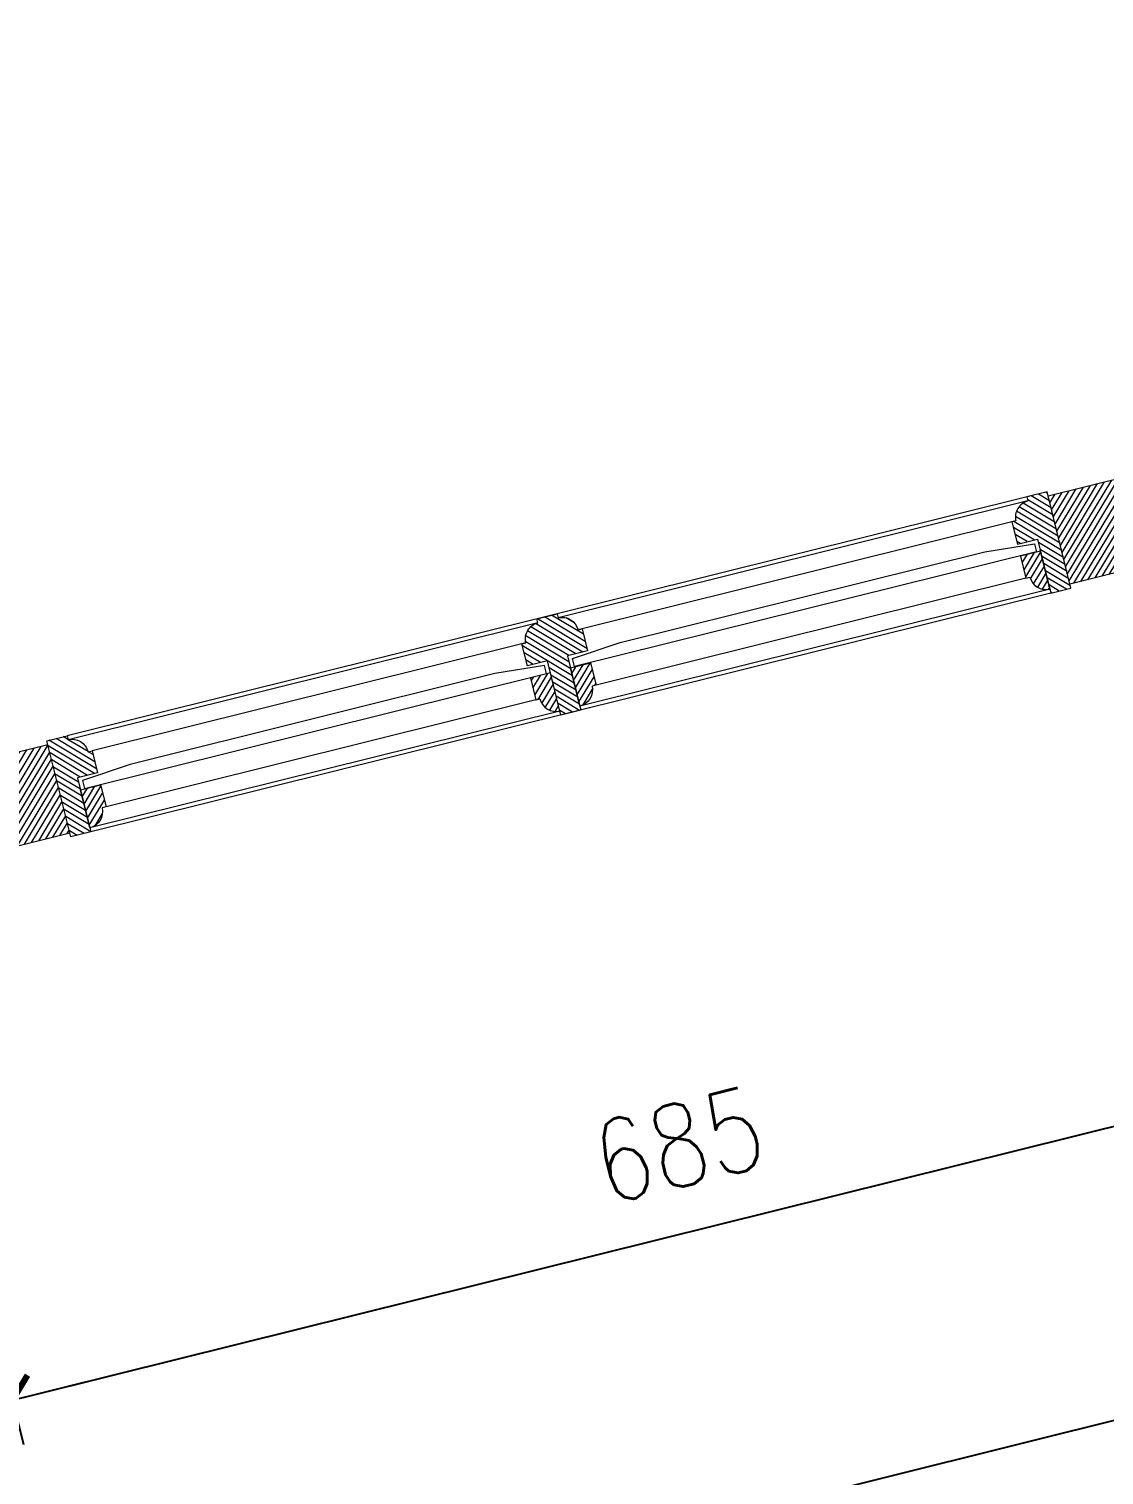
# Model space of a CAD drawing. Header units: inches. Extents: x 122939 to 389145, y 29603 to 574065.
# Drawn here: x 340508 to 341028, y 497039 to 497739 of the extents above; entities that cross this region are included whole.
import ezdxf

# ---------------------------------------------------------------- set-up
doc = ezdxf.new("R2010")
doc.units = ezdxf.units.IN
doc.header["$MEASUREMENT"] = 0
doc.layers.add('A-Dim-ID', color=9, linetype='Continuous', lineweight=20)
doc.layers.add('GRC', color=41, linetype='Continuous', lineweight=0)
doc.styles.add('ST9', font='romans.shx', dxfattribs={"width": 0.8})
doc.dimstyles.new('DIM-20', dxfattribs={"dimscale": 1000, "dimtxt": 0.044, "dimasz": 0.035, "dimexe": 0.022, "dimexo": 0.022, "dimgap": 0.022, "dimtad": 1, "dimdec": 0, "dimzin": 0, "dimdsep": 46, "dimtxsty": 'ST9', "dimblk1": 'ARCHTICK', "dimblk2": 'ARCHTICK', "dimsah": 1, "dimcen": 0.08800000000000001, "dimdle": 0.04, "dimclrd": 256, "dimclre": 256, "dimclrt": 3, "dimadec": 0, "dimazin": 0, "dimtfac": 1, "dimtdec": 0, "dimtix": 1, "dimtofl": 0, "dimtmove": 1, "dimatfit": 3, "dimldrblk": 'CLOSED', "dimfxl": 1, "dimtolj": 1, "dimtzin": 0, "dimarcsym": 0})
pattern_1 = [(135, (-4101.499379711924, -5827.56803000893), (-1.76776695296637, -1.767766952966368), [])]
pattern_2 = [(135, (-3108.866747512482, -5827.56803000893), (-1.76776695296637, -1.767766952966368), [])]

# ---------------------------------------------------------------- blocks, each defined once
blk = doc.blocks.new('_ARCHTICK')
at = {"color": 0, "linetype": 'ByBlock', "const_width": 0.15}
blk.add_lwpolyline([(-0.5, -0.5), (0.5, 0.5)], dxfattribs=at)
blk = doc.blocks.new('*D53')
at = {"layer": 'A-Dim-ID', "lineweight": -2, "transparency": 16777216}
for p, q in [((340440.5146116735, 497313.4809206061), (340505.1478335354, 497053.6993210574)), ((338579.3785970865, 496597.2418810164), (340538.6528498709, 497084.7059958285)), ((338637.1709431615, 496530.6300062745), (338612.8836134219, 496628.2485557875))]:
    blk.add_line(p, q, dxfattribs=at)
at = {"layer": 'Defpoints', "color": 0, "transparency": 16777216}
for p in [(340435.2029773683, 497334.8300784585), (340499.8361992302, 497075.0484789098), (338642.4825774668, 496509.2808484221, -2.933114763932611e-07)]:
    blk.add_point(p, dxfattribs=at)
at = {"layer": 'A-Dim-ID', "lineweight": -2, "transparency": 16777216, "xscale": 20, "yscale": 20, "zscale": 20}
for p, rotation in [((340499.8361992302, 497075.0484789098), 13.9714232829857), ((338618.1952477272, 496606.8993979351), 193.9714232829857)]:
    blk.add_blockref('_ARCHTICK', p, dxfattribs=dict(at, rotation=rotation))
at = {"layer": 'A-Dim-ID', "color": 3, "transparency": 16777216, "insert": (339548.8753307141, 496881.7314215953), "char_height": 40, "attachment_point": 5, "rotation": 13.97142328298572, "style": 'ST9'}
blk.add_mtext('\\A1;1939', dxfattribs=at)
blk = doc.blocks.new('_CLOSED')
at = {"color": 0, "linetype": 'ByBlock'}
for p, q in [((-1, 0.1666666666666666), (0, 0)), ((-1, 0.1666666666666666), (-1, -0.1666666666666666)), ((0, 0), (-1, -0.1666666666666666)), ((0, 0), (-1, 0))]:
    blk.add_line(p, q, dxfattribs=at)
blk = doc.blocks.new('*D71')
at = {"layer": 'A-Dim-ID', "lineweight": -2, "transparency": 16777216}
for p, q in [((345689.9064303503, 498250.2310166885), (345701.3672314854, 498204.1663897792)), ((338612.7290117367, 496463.195893305), (345734.872247821, 498235.1730645503)), ((338651.1505645329, 496474.4414348815), (338646.2340280722, 496494.2025680761))]:
    blk.add_line(p, q, dxfattribs=at)
at = {"layer": 'Defpoints', "color": 0, "transparency": 16777216}
for p in [(345684.594796045, 498271.5801745409, -2.933114763932611e-07), (345696.0555971802, 498225.5155476316), (338656.4621988381, 496453.0922770291, -2.933114763932611e-07)]:
    blk.add_point(p, dxfattribs=at)
at = {"layer": 'A-Dim-ID', "lineweight": -2, "transparency": 16777216, "xscale": 20, "yscale": 20, "zscale": 20}
for p, rotation in [((345696.0555971802, 498225.5155476316), 13.9714232829857), ((338651.5456623774, 496472.8534102237), 193.9714232829857)]:
    blk.add_blockref('_ARCHTICK', p, dxfattribs=dict(at, rotation=rotation))
at = {"layer": 'A-Dim-ID', "color": 3, "transparency": 16777216, "insert": (342163.6602370142, 497389.9419621004), "char_height": 40, "attachment_point": 5, "rotation": 13.97142328298572, "style": 'ST9'}
blk.add_mtext('\\A1;7259', dxfattribs=at)
blk = doc.blocks.new('A$C419e398c')
at = {"lineweight": 0}
h = blk.add_hatch(dxfattribs=at)
h.set_pattern_fill('ANSI31', color=8, scale=20, angle=90.00000000000001)
h.set_pattern_definition(pattern_1)
h.paths.add_polyline_path([(103.2823437792831, 416.2990546880756), (203.2823437791085, 416.2988534265896), (203.2822552240686, 372.2988534269389), (103.2822552243015, 372.2990546880756)])
h = blk.add_hatch(dxfattribs=at)
h.set_pattern_fill('ANSI31', color=8, scale=20, angle=6.361109362927034e-15)
h.set_pattern_definition([(45, (-3359.516166341025, -5827.56803000893), (-1.767766952966369, 1.76776695296637), [])])
h.paths.add_polyline_path([(223.2822713248897, 380.2988131744205), (221.2822713248897, 380.2988171997713, -0.4142135623731283), (213.2822552240686, 372.2988333007088), (213.2822511988925, 370.2988333007088), (203.2822511988925, 370.2988534268225), (203.2823478043429, 418.298853426706), (213.2823478042847, 418.2988333005924), (213.2822934637661, 391.2988333005924), (223.2822934637079, 391.2988131744787)])
h = blk.add_hatch(dxfattribs=at)
h.set_pattern_fill('ANSI31', color=8, scale=20, angle=90.00000000000001)
h.set_pattern_definition([(135, (-3359.516166341025, -5827.56803000893), (-1.76776695296637, -1.767766952966368), [])])
h.paths.add_polyline_path([(223.282305539411, 397.2988131744787), (213.2823055393528, 397.2988333005342), (213.2823437789339, 416.2988333006506, -0.4142135623732948), (221.2823276779382, 408.2988171996549), (223.282327678171, 408.2988131745369)])
h = blk.add_hatch(dxfattribs=at)
h.set_pattern_fill('ANSI31', color=8, scale=20, angle=6.361109362927034e-15)
h.set_pattern_definition([(45, (-3108.866747512482, -5827.56803000893), (-1.767766952966369, 1.76776695296637), [])])
edge = h.paths.add_edge_path()
edge.add_line((457.6329288502457, 418.2983415172785), (457.6328745096602, 391.2983415173331))
edge.add_line((457.6328745097853, 391.2983415174531), (467.6328745097505, 391.298321391323))
edge.add_line((467.6328745096689, 391.298321391223), (467.6328523709178, 380.2983213912162))
edge.add_line((467.6328523709089, 380.2983213911648), (465.6328523709421, 380.298325416385))
edge.add_arc((457.6328523710254, 380.2983415173367), 7.999999999998182, -90.0001153142731, -0.00011531426662259037, ccw=False)
edge.add_line((457.6328362700297, 372.2983415173367), (457.6328322448167, 370.2983415173698))
edge.add_line((457.6328322448535, 370.2983415173367), (447.6328322448883, 370.2983616434668))
edge.add_line((447.6328322448535, 370.2983616435667), (447.6328362700664, 372.2983616435336))
edge.add_arc((447.6328523710254, 380.2983616434503), 8, -180.000115314273, -90.0001153142731, ccw=False)
edge.add_line((439.6328523709672, 380.298377744446), (437.6328523710003, 380.2983817696663))
edge.add_line((437.6328523709672, 380.2983817696222), (437.6328745097183, 391.298381769629))
edge.add_line((437.6328745097271, 391.2983817696222), (447.6328745096923, 391.2983616434921))
edge.add_line((447.6328745096689, 391.2983616435667), (447.6329288502544, 418.2983616435121))
edge.add_line((447.6329288504203, 418.2983616433339), (457.6329288503855, 418.2983415172038))
h = blk.add_hatch(dxfattribs=at)
h.set_pattern_fill('ANSI31', color=8, scale=20, angle=90.00000000000001)
h.set_pattern_definition(pattern_2)
edge = h.paths.add_edge_path()
edge.add_line((447.6329248250113, 416.2983616433339), (447.6328865853357, 397.298361643387))
edge.add_line((447.6328865853138, 397.2983616434503), (437.6328865853486, 397.2983817695804))
edge.add_line((437.6328865854302, 397.2983817696222), (437.6329087241959, 408.2983817695781))
edge.add_line((437.6329087242484, 408.2983817693894), (439.6329087242153, 408.2983777441692))
edge.add_arc((447.6329087242484, 408.2983616433921), 7.999999999996363, -270.00011531428606, -180.00011531425992, ccw=False)
h = blk.add_hatch(dxfattribs=at)
h.set_pattern_fill('ANSI31', color=8, scale=20, angle=90.00000000000001)
h.set_pattern_definition(pattern_2)
edge = h.paths.add_edge_path()
edge.add_line((457.6329248251277, 416.298341517162), (457.6328865854521, 397.2983415172151))
edge.add_line((457.6328865854302, 397.2983415172203), (467.6328865853955, 397.2983213910902))
edge.add_line((467.6328865854302, 397.298321391223), (467.6329087241959, 408.2983213911789))
edge.add_line((467.632908724132, 408.2983213911066), (465.6329087241651, 408.2983254163268))
edge.add_arc((457.632908724132, 408.2983415172785), 7.999999999996363, -0.0001153142861131706, 89.99988468573994)
h = blk.add_hatch(dxfattribs=at)
h.set_pattern_fill('ANSI31', color=8, scale=20, angle=6.361109362927034e-15)
h.set_pattern_definition([(45, (-4103.584595857013, -5827.568030008872), (-1.767766952966369, 1.76776695296637), [])])
h.paths.add_polyline_path([(682.0686495619593, 380.2978898145957), (684.0686495619593, 380.2978857895359, 0.4142135623731283), (692.0686334610218, 372.2978696886566), (692.0686294357874, 370.2978696887731), (702.0686294358457, 370.2978495626012), (702.0687260411796, 418.2978495624266), (692.0687260412378, 418.2978696887149), (692.0686717006611, 391.2978696886566), (682.0686717006611, 391.2978898147703)])
h = blk.add_hatch(dxfattribs=at)
h.set_pattern_fill('ANSI31', color=8, scale=20, angle=90.00000000000001)
h.set_pattern_definition([(135, (-4103.584595857013, -5827.568030008872), (-1.76776695296637, -1.767766952966368), [])])
h.paths.add_polyline_path([(682.068683776306, 397.2978898147121), (692.068683776306, 397.2978696887149), (692.0687220160617, 416.2978696885984, 0.4142135623732948), (684.0687059151242, 408.2978857894777), (682.0687059151824, 408.2978898147121)])
h = blk.add_hatch(dxfattribs=at)
h.set_pattern_fill('ANSI31', color=8, scale=20, angle=90.00000000000001)
h.set_pattern_definition(pattern_1)
h.paths.add_polyline_path([(801.9835058708559, 416.2976484724786), (701.9835058709723, 416.2978497340227), (701.9834173159907, 372.2978497340227), (801.983417315816, 372.2976484727114)])
at = {"color": 8, "lineweight": 0}
for p, q in [((447.6329248250695, 416.2983616434503, 0.002133773093393458), (213.2823437789339, 416.2988333006506, 0.002133773093393458)), ((691.9835098962067, 418.2978698601364, 0.002133773093393458), (213.2823478042847, 418.2988333005924, 0.002133773093393458)), ((691.9835058711469, 416.2978698600782, 0.002133773093393458), (457.6329248251277, 416.298341517162, 0.002133773093393458)), ((439.632908724132, 408.298377744446, 0.002133773093393458), (223.282327678171, 408.2988131745369, 0.002133773093393458)), ((681.9834897701512, 408.2978899863083, 0.002133773093393458), (465.6329087240738, 408.2983254163992, 0.002133773093393458)), ((439.6328523709672, 380.298377744446, 0.002133773093393458), (223.2822713248897, 380.2988131744205, 0.002133773093393458)), ((681.9834334170446, 380.2978899861337, 0.002133773093393458), (465.6328523709672, 380.2983254163992, 0.002133773093393458)), ((447.632836269855, 372.2983616435667, 0.002133773093393458), (213.2822552240686, 372.2988333007088, 0.002133773093393458)), ((691.9834173158742, 372.29786986002, 0.002133773093393458), (457.6328362700297, 372.2983415173367, 0.002133773093393458)), ((695.4530411179876, 370.297862877138, 0.002133773093393458), (213.2822511988925, 370.2988333007088, 0.002133773093393458))]:
    blk.add_line(p, q, dxfattribs=at)
at = {"color": 0, "lineweight": -2}
blk.add_line((459.0064644984086, 407.7591413382906, 0.00213377394799943), (459.0357383208466, 407.7591412792681, 0.00213377394799943), dxfattribs=at)
at = {"color": 0, "lineweight": -2, "elevation": 0.002133773093393458}
for points in [[(103.2823437792831, 416.2990546880756), (203.2823437791085, 416.2988534265896), (203.2822552240686, 372.2988534269389), (103.2822552243015, 372.2990546880756), (103.2823437792831, 416.2990546880756)], [(801.9835058708559, 416.2976484724786), (701.9835058709723, 416.2978497340227), (701.9834173159907, 372.2978497340227), (801.983417315816, 372.2976484727114), (801.9835058708559, 416.2976484724786)]]:
    blk.add_lwpolyline(points, dxfattribs=at)
at = {"color": 0, "lineweight": -2}
for points, elevation in [([(213.2823478042847, 418.2988333005924), (203.2823478043429, 418.298853426706), (203.2822511988925, 370.2988534268225), (213.2822511988925, 370.2988333007088), (213.2822552240686, 372.2988333007088, 0.4142135623731283), (221.2822713248897, 380.2988171997713), (223.2822713248897, 380.2988131744205), (223.2822934637079, 391.2988131744787), (213.2822934637661, 391.2988333005924), (213.2823478042847, 418.2988333005924)], 0.002133773093393458), ([(213.2823437789339, 416.2988333006506), (213.2823055393528, 397.2988333005342), (223.282305539411, 397.2988131744787), (223.282327678171, 408.2988131745369), (221.2823276779382, 408.2988171996549, 0.4142135623732282), (213.2823437789339, 416.2988333006506, -1)], 0.002133773093393458), ([(447.6329248250113, 416.2983616433339), (447.6328865853138, 397.2983616434503), (437.6328865854302, 397.2983817696222), (437.6329087242484, 408.2983817693894), (439.632908724132, 408.298377744446, -0.4142135623732282), (447.6329248250113, 416.2983616433339, 1)], 0.002133773093393457), ([(457.6329248251277, 416.298341517162), (457.6328865854302, 397.2983415172203), (467.6328865854302, 397.298321391223), (467.6329087240156, 408.2983213911066), (465.6329087240738, 408.2983254163992, 0.4142135623732282), (457.6329248251277, 416.298341517162, -1)], 0.002133773093393457), ([(691.9835098962067, 418.2978698601364), (701.9835098962649, 418.2978497338481), (701.9834132907563, 370.297849734081), (691.9834132908727, 370.2978698602528), (691.9834173158742, 372.29786986002, -0.4142135623731283), (683.9834334169864, 380.2978859610157), (681.9834334170446, 380.2978899861337), (681.9834555556881, 391.2978899863083), (691.9834555557463, 391.2978698600782), (691.9835098962067, 418.2978698601364)], 0.002133773093393458), ([(691.9835058711469, 416.2978698600782), (691.983467631333, 397.2978698601364), (681.983467631333, 397.2978899861919), (681.9834897701512, 408.2978899863083), (683.9834897701512, 408.2978859608993, -0.4142135623732282), (691.9835058711469, 416.2978698600782, 1)], 0.002133773093393458)]:
    blk.add_lwpolyline(points, format="xyb", dxfattribs=dict(at, elevation=elevation))
at = {"color": 0, "lineweight": -2, "elevation": 0.002133773093393457}
blk.add_lwpolyline([(447.6329288504203, 418.2983616433339), (447.6328745096689, 391.2983616435667), (437.6328745097271, 391.2983817696222), (437.6328523709672, 380.2983817696222), (439.6328523709672, 380.298377744446, 0.4142135623730951), (447.632836269855, 372.2983616435667), (447.6328322448535, 370.2983616435667), (457.6328322448535, 370.2983415173367), (457.6328362700297, 372.2983415173367, 0.4142135623730951), (465.6328523709672, 380.2983254163992), (467.6328523709089, 380.2983213911648), (467.6328745096689, 391.298321391223), (457.6328745097853, 391.2983415174531), (457.6329288502457, 418.2983415172785)], format="xyb", close=True, dxfattribs=at)
at = {"color": 0, "elevation": 0.002133772631544292}
for points in [[(239.530274273362, 391.1314504860202), (215.2822971521528, 393.1314992877888), (215.2823052026215, 397.1314992877305), (445.6328862486407, 397.1310356809408), (445.6328781982884, 393.1310356810573), (421.3848930265522, 391.1310844827676)], [(665.735474072455, 391.1305926995119), (689.9834592441912, 393.1305438976851), (689.9834672946599, 397.1305438977433), (459.6328862485825, 397.1310075043584), (459.6328781981138, 393.1310075044166), (483.8808553194394, 391.1309587025316)]]:
    blk.add_lwpolyline(points, close=True, dxfattribs=at)
blk = doc.blocks.new('floor plan')
at = {"xscale": -1, "rotation": 179.9997670953166}
blk.add_blockref('A$C419e398c', (-1831.914616051313, -152.2631747998212, -0.002133773093393459), dxfattribs=at)
blk = doc.blocks.new('*D187')
at = {"layer": 'A-Dim-ID', "lineweight": -2, "transparency": 16777216}
for p, q in [((341049.3166317872, 497704.7796395769), (341170.140847453, 497219.1484563296)), ((340442.4327784207, 497305.7711284586), (340505.1478180184, 497053.6993171962)), ((340461.0195330724, 497065.3909581298), (341203.6458637885, 497250.1551311006))]:
    blk.add_line(p, q, dxfattribs=at)
at = {"layer": 'Defpoints', "color": 0, "transparency": 16777216}
for p in [(341044.0049974819, 497726.1287974293), (340437.1211441155, 497327.120286311), (341164.8292131478, 497240.4976141819)]:
    blk.add_point(p, dxfattribs=at)
at = {"layer": 'A-Dim-ID', "lineweight": -2, "transparency": 16777216, "xscale": 20, "yscale": 20, "zscale": 20}
for p, rotation in [((341164.8292131478, 497240.4976141819), 13.9714232829857), ((340499.8361837132, 497075.0484750485), 193.9714232829857)]:
    blk.add_blockref('_ARCHTICK', p, dxfattribs=dict(at, rotation=rotation))
at = {"layer": 'A-Dim-ID', "color": 3, "transparency": 16777216, "insert": (340822.1923056659, 497198.530527788), "char_height": 40, "attachment_point": 5, "rotation": 13.97142328298572, "style": 'ST9'}
blk.add_mtext('\\A1;685', dxfattribs=at)

msp = doc.modelspace()

# ---------------------------------------------------------------- dimensions: what is measured, and where the dimension line sits
at = {"layer": 'A-Dim-ID'}
for base, p1, p2, angle, picture, middle in [((345696.0555971802, 498225.5155476316, 1.466518336033709e-07), (338656.4621988381, 496453.0922770291, -1.466596427898901e-07), (345684.594796045, 498271.5801745409, -1.466596427898901e-07), 13.97142328298588, '*D71', (342163.6602370142, 497389.9419621004, 1.466518336033709e-07)), ((340499.8361992302, 497075.0484789098, 1.466518336033709e-07), (338642.4825774668, 496509.2808484221, -1.466596427898901e-07), (340435.2029773684, 497334.8300784585, 1.466518336021988e-07), 13.97142328298569, '*D53', (339548.8753307141, 496881.7314215953, 1.466518336033709e-07))]:
    dim = msp.add_linear_dim(base=base, p1=p1, p2=p2, angle=angle, dimstyle='DIM-20', override={"dimtxt": 0.04, "dimasz": 0.02}, dxfattribs=at)
    dim.commit()
    dim.dimension.update_dxf_attribs({"geometry": picture, "text_midpoint": middle})

# ---------------------------------------------------------------- next in the draw order: block references
at = {"layer": 'GRC', "rotation": 13.9714232829857}
msp.add_blockref('floor plan', (341970.8238589645, 498294.5985658066, 1.466518336033709e-07), dxfattribs=at)

# ---------------------------------------------------------------- next in the draw order: dimensions: what is measured, and where the dimension line sits
at = {"layer": 'A-Dim-ID'}
dim = msp.add_linear_dim(base=(341164.8292131478, 497240.4976141819, 1.466518336033709e-07), p1=(340437.1211441155, 497327.120286311, 1.466518336021988e-07), p2=(341044.004997482, 497726.1287974293, 1.466518336021988e-07), angle=13.97142328298569, dimstyle='DIM-20', override={"dimtxt": 0.04, "dimasz": 0.02}, dxfattribs=at)
dim.commit()
dim.dimension.update_dxf_attribs({"geometry": '*D187', "text_midpoint": (340822.1923056659, 497198.530527788, 1.466518336033709e-07)})

doc.saveas('drawing.dxf')
